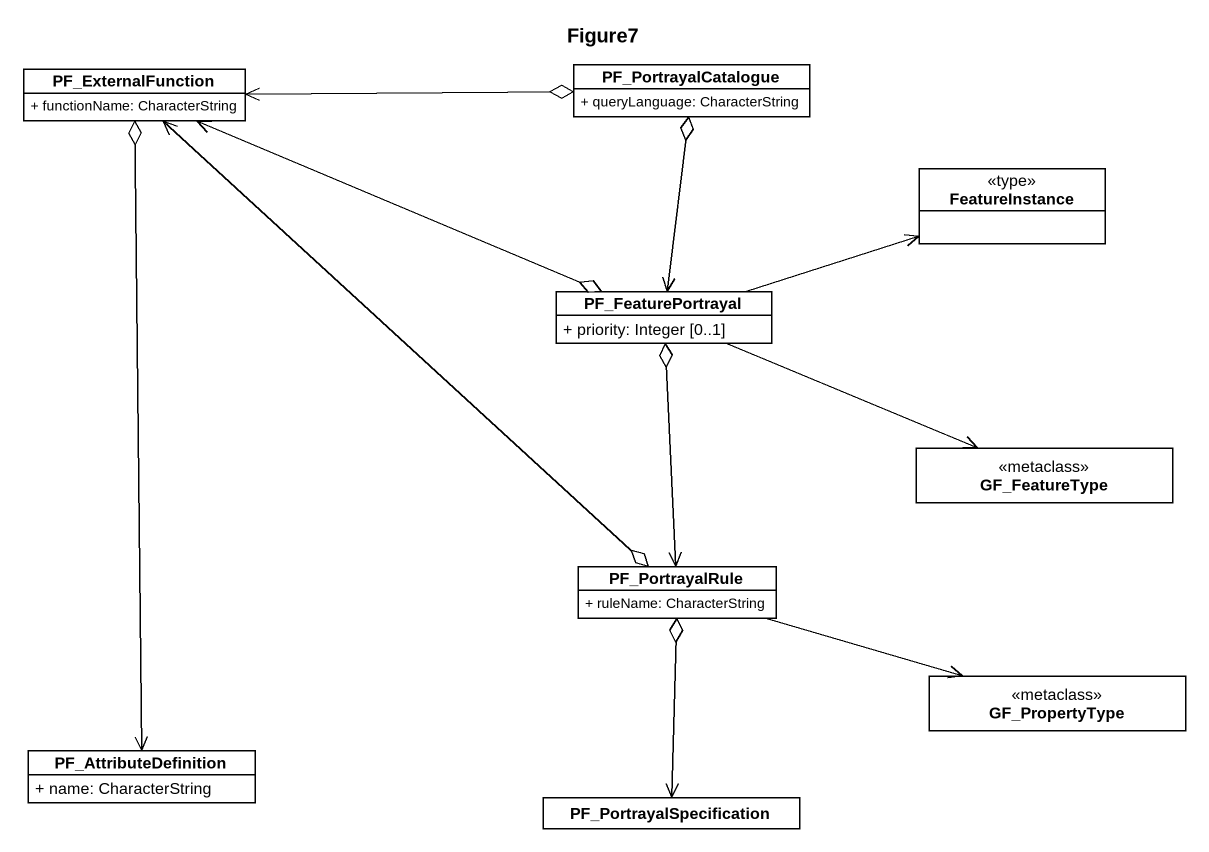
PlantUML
@startuml
title Figure7
hide circle
hide empty members
skinparam classAttributeIconSize 0
class PF_ExternalFunction {
  + functionName: CharacterString
}
class PF_PortrayalCatalogue {
  + queryLanguage: CharacterString
}
class FeatureInstance <<type>>
class PF_FeaturePortrayal {
  + priority: Integer [0..1]
}
class GF_FeatureType <<metaclass>>
class PF_PortrayalRule {
  + ruleName: CharacterString
}
class GF_PropertyType <<metaclass>>
class PF_AttributeDefinition {
  + name: CharacterString
}
class PF_PortrayalSpecification
PF_ExternalFunction <-right-o PF_FeaturePortrayal
PF_ExternalFunction <--o PF_PortrayalRule
PF_PortrayalCatalogue o-left-> PF_ExternalFunction
PF_FeaturePortrayal <-up-o PF_PortrayalCatalogue
PF_FeaturePortrayal -right-> FeatureInstance
PF_FeaturePortrayal -right-> GF_FeatureType
PF_PortrayalRule <-up-o PF_FeaturePortrayal
PF_PortrayalRule -right-> GF_PropertyType
PF_PortrayalRule o--> PF_PortrayalSpecification
PF_AttributeDefinition <-up-o PF_ExternalFunction
@enduml
